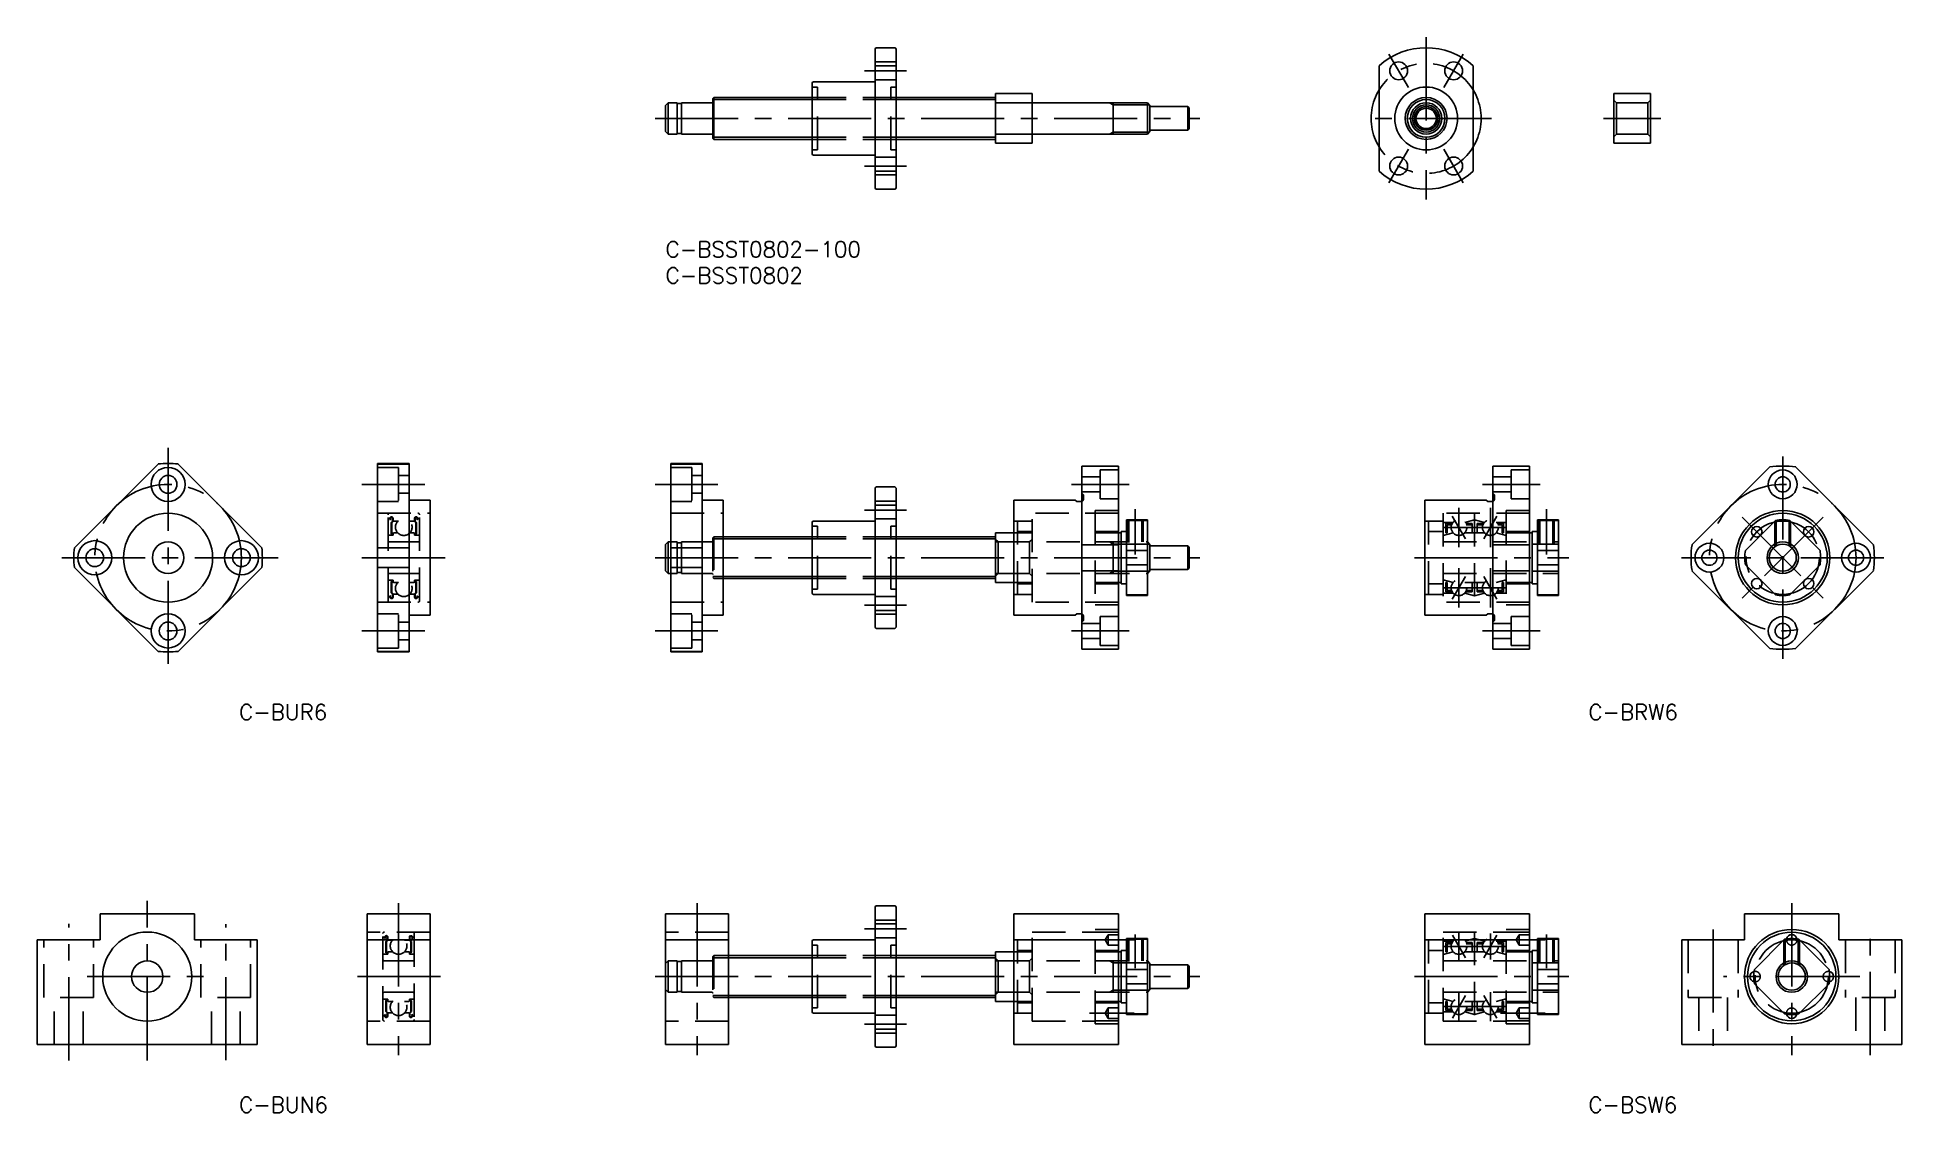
# Model space of a CAD drawing. Extents: x -120 to 236, y -166 to 39.
import ezdxf

# ---------------------------------------------------------------- set-up
doc = ezdxf.new("R2010")
doc.units = 0
doc.header["$LTSCALE"] = 0.5
for name, pattern in [('CENTER', [50.8, 31.75, -6.35, 6.35, -6.35]), ('DASHED', [19.05, 12.7, -6.35]), ('PHANTOM', [63.5, 31.75, -6.35, 6.35, -6.35, 6.35, -6.35])]:
    doc.linetypes.add(name, pattern=pattern)
for name, color, linetype in [('MSM_CENTER', 1, 'CENTER'), ('MSM_CONTINUOUS', 7, 'CONTINUOUS'), ('MSM_DASHED', 4, 'DASHED'), ('MSM_IMAGINARY', 6, 'PHANTOM'), ('MSM_NARROW', 5, 'CONTINUOUS'), ('MSM_PART_NUMBER', 7, 'CONTINUOUS')]:
    doc.layers.add(name, color=color, linetype=linetype)
doc.styles.get("Standard").update_dxf_attribs({"font": 'txt.shx', "height": 3, "bigfont": 'bigfont.shx'})

# ---------------------------------------------------------------- blocks, each defined once
blk = doc.blocks.new('*U48')
at = {"layer": 'MSM_PART_NUMBER'}
blk.add_text('C-BSST0802-100', height=3, dxfattribs=at).set_placement((0, -3))
blk = doc.blocks.new('*U49')
at = {"layer": 'MSM_PART_NUMBER'}
blk.add_text('C-BSST0802', height=3, dxfattribs=at).set_placement((0, -8))
blk = doc.blocks.new('*U50')
at = {"layer": 'MSM_PART_NUMBER'}
blk.add_text('C-BUR6', height=3, dxfattribs=at).set_placement((-81.46, -91.39))
blk = doc.blocks.new('*U51')
at = {"layer": 'MSM_PART_NUMBER'}
blk.add_text('C-BUN6', height=3, dxfattribs=at).set_placement((-81.46, -166.39))
blk = doc.blocks.new('*U52')
at = {"layer": 'MSM_PART_NUMBER'}
blk.add_text('C-BRW6', height=3, dxfattribs=at).set_placement((176.22, -91.39))
blk = doc.blocks.new('*U53')
at = {"layer": 'MSM_PART_NUMBER'}
blk.add_text('C-BSW6', height=3, dxfattribs=at).set_placement((176.22, -166.39))

msp = doc.modelspace()

# ---------------------------------------------------------------- linework, layer by layer
at = {"layer": 'MSM_CENTER'}
for p, q in [((138.14, 35.8), (141.84, 29.39)), ((145.24, 39), (145.24, 8)), ((152.34, 35.8), (148.64, 29.39)), ((46, 32.59), (38, 32.59)), ((-2, 23.5), (102, 23.5)), ((157.74, 23.5), (132.74, 23.5)), ((190.08, 23.5), (179.08, 23.5)), ((46, 14.41), (38, 14.41)), ((141.84, 17.61), (138.14, 11.2)), ((148.64, 17.61), (152.34, 11.2)), ((-95.02, -39.39), (-95.02, -81.39)), ((213.34, -41.06), (213.34, -79.73)), ((-58, -46.39), (-46, -46.39)), ((-2, -46.39), (10, -46.39)), ((77.5, -46.39), (88.5, -46.39)), ((156, -46.39), (167, -46.39)), ((46, -51.3), (38, -51.3)), ((89.7, -51.14), (89.7, -59.8)), ((152.75, -56.81), (150.24, -52.47)), ((151.5, -50.89), (151.5, -58.39)), ((156.25, -56.81), (158.75, -52.48)), ((157.5, -50.89), (157.5, -58.39)), ((168.2, -51.14), (168.2, -59.8)), ((221.09, -52.64), (205.58, -68.15)), ((205.58, -52.64), (221.09, -68.15)), ((160.6, -54.64), (148.5, -54.64)), ((-74.02, -60.39), (-116.02, -60.39)), ((-58, -60.39), (-42, -60.39)), ((-2, -60.39), (102, -60.39)), ((143, -60.39), (172.5, -60.39)), ((232.68, -60.39), (194, -60.39)), ((152.75, -63.98), (150.24, -68.32)), ((151.5, -62.39), (151.5, -69.89)), ((156.25, -63.98), (158.75, -68.31)), ((157.5, -62.39), (157.5, -69.89)), ((160.6, -66.14), (148.5, -66.14)), ((46, -69.49), (38, -69.49)), ((-58, -74.39), (-46, -74.39)), ((-2, -74.39), (10, -74.39)), ((77.5, -74.39), (88.5, -74.39)), ((156, -74.39), (167, -74.39)), ((-99, -156.4), (-99, -125.95)), ((-51, -126.39), (-51, -155.39)), ((6, -126.39), (6, -155.39)), ((215.06, -126.39), (215.06, -155.39)), ((-114, -156.4), (-114, -130.32)), ((-84, -156.39), (-84, -130.39)), ((46, -131.3), (38, -131.3)), ((200.06, -131.39), (200.06, -155.39)), ((230.06, -155.39), (230.06, -131.39)), ((89.5, -133.39), (80.92, -133.39)), ((89.7, -132.35), (89.7, -138.76)), ((160.5, -134.64), (148.5, -134.64)), ((152.75, -136.81), (150.25, -132.48)), ((151.5, -137.39), (151.5, -131.89)), ((156.25, -136.81), (158.75, -132.48)), ((157.5, -137.14), (157.5, -132.14)), ((168, -133.39), (159.42, -133.39)), ((168.2, -132.35), (168.2, -138.76)), ((-110.5, -140.39), (-87.5, -140.39)), ((-43, -140.39), (-59, -140.39)), ((-2, -140.39), (102, -140.39)), ((143, -140.39), (172.5, -140.39)), ((228.06, -140.39), (202.06, -140.39)), ((152.75, -143.98), (150.25, -148.31)), ((151.5, -143.39), (151.5, -148.89)), ((156.25, -143.98), (158.75, -148.31)), ((157.5, -143.39), (157.5, -148.89)), ((46, -149.49), (38, -149.49)), ((89.5, -147.39), (80.92, -147.39)), ((160.5, -146.14), (148.5, -146.14)), ((168, -147.39), (159.42, -147.39))]:
    msp.add_line(p, q, dxfattribs=at)
for centre, radius in [((145.24, 23.5), 10.5), ((-95.02, -60.39), 14), ((213.34, -60.39), 14), ((213.34, -60.39), 7), ((215.06, -140.39), 7)]:
    msp.add_circle(centre, radius, dxfattribs=at)
at = {"layer": 'MSM_CONTINUOUS'}
for p, q in [((40, 10.25), (40, 36.75)), ((40.25, 37), (43.75, 37)), ((44, 10.25), (44, 36.75)), ((40, 33.56), (44, 33.56)), ((136.24, 33.56), (136.24, 13.44)), ((154.24, 33.56), (154.24, 13.44)), ((28, 16.75), (28, 30.25)), ((28.25, 30.5), (40, 30.5)), ((0.5, 26.5), (0, 26)), ((0, 26), (0, 21)), ((0.5, 26.5), (0.5, 20.5)), ((0.5, 26.5), (2.2, 26.5)), ((2.2, 26.5), (2.2, 20.5)), ((2.2, 26.35), (3, 26.35)), ((3, 26.5), (8.8, 26.5)), ((3, 26.5), (3, 20.5)), ((9.2, 27.5), (9, 27.3)), ((9, 27.3), (9, 19.7)), ((9.2, 27.5), (28, 27.5)), ((9.2, 27.5), (9.2, 19.5)), ((44, 27.5), (63, 27.5)), ((63, 19.5), (63, 27.5)), ((63.2, 26.5), (92, 26.5)), ((85.5, 26.5), (85.5, 20.5)), ((92, 26.5), (92, 20.5)), ((92, 26.5), (92.5, 26)), ((92.5, 26), (92.5, 21)), ((92.5, 25.75), (99.7, 25.75)), ((99.7, 25.75), (100, 25.45)), ((99.7, 25.75), (99.7, 21.25)), ((100, 25.45), (100, 21.55)), ((181.08, 28.25), (188.08, 28.25)), ((181.08, 18.75), (181.08, 28.25)), ((188.08, 18.75), (188.08, 28.25)), ((100, 21.55), (99.7, 21.25)), ((0, 21), (0.5, 20.5)), ((0.5, 20.5), (2.2, 20.5)), ((2.2, 20.65), (3, 20.65)), ((3, 20.5), (8.8, 20.5)), ((9.2, 19.5), (9, 19.7)), ((9.2, 19.5), (28, 19.5)), ((44, 19.5), (63, 19.5)), ((63.2, 20.5), (92, 20.5)), ((92, 20.5), (92.5, 21)), ((92.5, 21.25), (99.7, 21.25)), ((181.08, 18.75), (188.08, 18.75)), ((28.25, 16.5), (40, 16.5)), ((44, 13.44), (40, 13.44)), ((40.25, 10), (43.75, 10)), ((-96.92, -42.5), (-112.92, -58.5)), ((-93.12, -42.5), (-77.12, -58.5)), ((-55, -42.39), (-49, -42.39)), ((-55, -78.39), (-55, -42.39)), ((-49, -42.5), (-55, -42.5)), ((-49, -42.39), (-49, -78.39)), ((1, -42.39), (7, -42.39)), ((1, -78.39), (1, -42.39)), ((7, -42.5), (1, -42.5)), ((7, -42.39), (7, -78.39)), ((79.5, -42.89), (86.5, -42.89)), ((79.5, -77.89), (79.5, -42.89)), ((86.5, -42.89), (86.5, -77.89)), ((158, -42.89), (165, -42.89)), ((158, -77.89), (158, -42.89)), ((165, -42.89), (165, -77.89)), ((210.86, -43.07), (196.01, -57.92)), ((215.81, -43.07), (230.66, -57.92)), ((-45, -49.39), (-49, -49.39)), ((-45, -71.39), (-45, -49.39)), ((11, -49.39), (7, -49.39)), ((11, -71.39), (11, -49.39)), ((40, -73.64), (40, -47.14)), ((40.25, -46.89), (43.75, -46.89)), ((44, -73.64), (44, -47.14)), ((66.5, -71.39), (66.5, -49.39)), ((66.5, -49.39), (78.2, -49.39)), ((78.2, -49.39), (78.5, -49.69)), ((79.3, -49.69), (78.5, -49.69)), ((145, -71.39), (145, -49.39)), ((145, -49.39), (156.7, -49.39)), ((156.7, -49.39), (157, -49.69)), ((157.8, -49.69), (157, -49.69)), ((28.25, -53.39), (40, -53.39)), ((40, -50.33), (44, -50.33)), ((88, -67.64), (88, -53.14)), ((88, -53.14), (92, -53.14)), ((92, -53.27), (88, -53.27)), ((92, -67.64), (92, -53.14)), ((166.5, -67.64), (166.5, -53.14)), ((166.5, -53.14), (170.5, -53.14)), ((170.5, -53.27), (166.5, -53.27)), ((170.5, -67.64), (170.5, -53.14)), ((211.97, -53.27), (206.22, -59.03)), ((220.46, -59.03), (214.7, -53.27)), ((11, -56.39), (28, -56.39)), ((28, -67.14), (28, -53.64)), ((44, -56.39), (63, -56.39)), ((63, -65.14), (63, -55.64)), ((63, -55.64), (66.5, -55.64)), ((86.5, -55.64), (87, -55.64)), ((87, -55.39), (87, -65.39)), ((88, -55.39), (87, -55.39)), ((165, -55.64), (165.5, -55.64)), ((165.5, -55.39), (165.5, -65.39)), ((166.5, -55.39), (165.5, -55.39)), ((-49, -58.5), (-55, -58.5)), ((0.5, -57.39), (0, -57.89)), ((0, -57.89), (0, -62.89)), ((0.5, -57.39), (0.5, -63.39)), ((1, -57.39), (0.5, -57.39)), ((7, -58.5), (1, -58.5)), ((86.5, -57.92), (79.5, -57.92)), ((92, -59.03), (88, -59.03)), ((92, -57.39), (92.5, -57.89)), ((92.5, -57.89), (92.5, -62.89)), ((92.5, -58.14), (99.7, -58.14)), ((99.7, -58.14), (100, -58.44)), ((99.7, -58.14), (99.7, -62.64)), ((100, -58.44), (100, -62.34)), ((165, -57.92), (158, -57.92)), ((170.5, -59.03), (166.5, -59.03)), ((-96.92, -78.29), (-112.92, -62.29)), ((-77.12, -62.29), (-93.12, -78.29)), ((-49, -62.29), (-55, -62.29)), ((0, -62.89), (0.5, -63.39)), ((1, -63.39), (0.5, -63.39)), ((7, -62.29), (1, -62.29)), ((86.5, -62.87), (79.5, -62.87)), ((92, -61.76), (88, -61.76)), ((92, -63.39), (92.5, -62.89)), ((92.5, -62.64), (99.7, -62.64)), ((100, -62.34), (99.7, -62.64)), ((165, -62.87), (158, -62.87)), ((170.5, -61.76), (166.5, -61.76)), ((196.01, -62.87), (210.86, -77.72)), ((206.22, -61.76), (211.97, -67.51)), ((214.7, -67.51), (220.46, -61.76)), ((230.66, -62.87), (215.81, -77.72)), ((11, -64.39), (28, -64.39)), ((28.25, -67.39), (40, -67.39)), ((44, -64.39), (63, -64.39)), ((63, -65.14), (66.5, -65.14)), ((86.5, -65.14), (87, -65.14)), ((88, -65.39), (87, -65.39)), ((92, -67.51), (88, -67.51)), ((88, -67.64), (92, -67.64)), ((165, -65.14), (165.5, -65.14)), ((166.5, -65.39), (165.5, -65.39)), ((170.5, -67.51), (166.5, -67.51)), ((166.5, -67.64), (170.5, -67.64)), ((44, -70.46), (40, -70.46)), ((78.2, -71.39), (78.5, -71.09)), ((79.3, -71.09), (78.5, -71.09)), ((156.7, -71.39), (157, -71.09)), ((157.8, -71.09), (157, -71.09)), ((-45, -71.39), (-49, -71.39)), ((11, -71.39), (7, -71.39)), ((40.25, -73.89), (43.75, -73.89)), ((78.2, -71.39), (66.5, -71.39)), ((156.7, -71.39), (145, -71.39)), ((-49, -78.29), (-55, -78.29)), ((7, -78.29), (1, -78.29)), ((86.5, -77.89), (79.5, -77.89)), ((165, -77.89), (158, -77.89)), ((-55, -78.39), (-49, -78.39)), ((1, -78.39), (7, -78.39)), ((40, -153.64), (40, -127.14)), ((40.25, -126.89), (43.75, -126.89)), ((44, -153.64), (44, -127.14)), ((-90, -128.39), (-108, -128.39)), ((-108, -133.39), (-108, -128.39)), ((-90, -133.39), (-90, -128.39)), ((-57, -153.39), (-57, -128.39)), ((-45, -128.39), (-57, -128.39)), ((-45, -153.39), (-45, -128.39)), ((0, -153.39), (0, -128.39)), ((12, -128.39), (0, -128.39)), ((12, -153.39), (12, -128.39)), ((40, -130.33), (44, -130.33)), ((66.5, -153.39), (66.5, -128.39)), ((66.5, -128.39), (86.5, -128.39)), ((86.5, -153.39), (86.5, -128.39)), ((145, -153.39), (145, -128.39)), ((145, -128.39), (165, -128.39)), ((165, -153.39), (165, -128.39)), ((206.06, -128.39), (224.06, -128.39)), ((206.06, -133.39), (206.06, -128.39)), ((224.06, -133.39), (224.06, -128.39)), ((-120, -133.39), (-120, -153.39)), ((-108, -133.39), (-120, -133.39)), ((-78, -133.39), (-90, -133.39)), ((-78, -153.39), (-78, -133.39)), ((-45, -133.39), (-57, -133.39)), ((12, -133.39), (0, -133.39)), ((28, -147.14), (28, -133.64)), ((28.25, -133.39), (40, -133.39)), ((86.5, -133.39), (66.5, -133.39)), ((88, -147.64), (88, -133.14)), ((88, -133.14), (92, -133.14)), ((92, -133.27), (88, -133.27)), ((92, -133.14), (92, -147.64)), ((165, -133.39), (145, -133.39)), ((166.5, -147.64), (166.5, -133.14)), ((166.5, -133.14), (170.5, -133.14)), ((170.5, -133.27), (166.5, -133.27)), ((170.5, -133.14), (170.5, -147.64)), ((194.06, -133.39), (206.06, -133.39)), ((194.06, -133.39), (194.06, -153.39)), ((213.7, -133.27), (207.94, -139.03)), ((222.18, -139.03), (216.43, -133.27)), ((236.06, -133.39), (224.06, -133.39)), ((236.06, -133.39), (236.06, -153.39)), ((12, -136.39), (28, -136.39)), ((44, -136.39), (63, -136.39)), ((63, -145.14), (63, -135.64)), ((63, -135.64), (66.5, -135.64)), ((86.5, -135.64), (87, -135.64)), ((87, -135.39), (87, -145.39)), ((88, -135.39), (87, -135.39)), ((92, -137.39), (92.5, -137.89)), ((92.5, -137.89), (92.5, -142.89)), ((92.5, -138.14), (99.7, -138.14)), ((99.7, -138.14), (100, -138.44)), ((99.7, -138.14), (99.7, -142.64)), ((100, -138.44), (100, -142.34)), ((165, -135.64), (165.5, -135.64)), ((165.5, -135.39), (165.5, -145.39)), ((166.5, -135.39), (165.5, -135.39)), ((92, -139.03), (88, -139.03)), ((92, -141.76), (88, -141.76)), ((100, -142.34), (99.7, -142.64)), ((170.5, -139.03), (166.5, -139.03)), ((170.5, -141.76), (166.5, -141.76)), ((207.94, -141.76), (213.7, -147.51)), ((216.43, -147.51), (222.18, -141.76)), ((12, -144.39), (28, -144.39)), ((44, -144.39), (63, -144.39)), ((63, -145.14), (66.5, -145.14)), ((86.5, -145.14), (87, -145.14)), ((88, -145.39), (87, -145.39)), ((92, -143.39), (92.5, -142.89)), ((92.5, -142.64), (99.7, -142.64)), ((165, -145.14), (165.5, -145.14)), ((166.5, -145.39), (165.5, -145.39)), ((28.25, -147.39), (40, -147.39)), ((92, -147.51), (88, -147.51)), ((88, -147.64), (92, -147.64)), ((170.5, -147.51), (166.5, -147.51)), ((166.5, -147.64), (170.5, -147.64)), ((44, -150.46), (40, -150.46)), ((-78, -153.39), (-120, -153.39)), ((-45, -153.39), (-57, -153.39)), ((12, -153.39), (0, -153.39)), ((40.25, -153.89), (43.75, -153.89)), ((66.5, -153.39), (86.5, -153.39)), ((145, -153.39), (165, -153.39)), ((194.06, -153.39), (236.06, -153.39))]:
    msp.add_line(p, q, dxfattribs=at)
for centre, radius in [((139.99, 32.59), 1.7), ((150.49, 32.59), 1.7), ((145.24, 23.5), 6), ((145.24, 23.5), 4), ((145.24, 23.5), 3), ((145.24, 23.5), 2.25), ((145.24, 23.5), 1.95), ((139.99, 14.41), 1.7), ((150.49, 14.41), 1.7), ((-95.02, -46.39), 3.25), ((-95.02, -46.39), 1.7), ((213.34, -46.39), 2.75), ((213.34, -46.39), 1.45), ((-95.02, -60.39), 8.5), ((213.34, -60.39), 9), ((213.34, -60.39), 8.5), ((208.39, -55.44), 1), ((218.29, -55.44), 1), ((-109.02, -60.39), 3.25), ((-109.02, -60.39), 1.7), ((-95.02, -60.39), 3), ((-81.02, -60.39), 3.25), ((-81.02, -60.39), 1.7), ((199.34, -60.39), 2.75), ((199.34, -60.39), 1.45), ((213.34, -60.39), 2.59), ((227.34, -60.39), 2.75), ((227.34, -60.39), 1.45), ((208.39, -65.34), 1), ((218.29, -65.34), 1), ((-95.02, -74.39), 3.25), ((-95.02, -74.39), 1.7), ((213.34, -74.39), 2.75), ((213.34, -74.39), 1.45), ((215.06, -140.39), 9), ((-99, -140.39), 8.5), ((215.06, -140.39), 8.45), ((-99, -140.39), 3), ((215.06, -140.39), 2.59)]:
    msp.add_circle(centre, radius, dxfattribs=at)
for centre, radius, start, end in [((40.25, 36.75), 0.25, 90, 180), ((43.75, 36.75), 0.25, 0, 90), ((145.24, 23.5), 13.5, 48.1897, 131.8103), ((28.25, 30.25), 0.25, 90, 180), ((8.8, 26.7), 0.2, 270, 0), ((63.2, 26.7), 0.2, 180, 270), ((8.8, 20.3), 0.2, 0, 90), ((63.2, 20.3), 0.2, 90, 180), ((28.25, 16.75), 0.25, 180, 270), ((145.24, 23.5), 13.5, 228.1897, 311.8103), ((40.25, 10.25), 0.25, 180, 270), ((43.75, 10.25), 0.25, 270, 0), ((-95.02, -60.39), 18, 83.9424, 96.0576), ((213.34, -60.39), 17.5, 81.8699, 98.1301), ((40.25, -47.14), 0.25, 90, 180), ((43.75, -47.14), 0.25, 0, 90), ((79.3, -49.19), 0.5, 270, 293.5782), ((157.8, -49.19), 0.5, 270, 293.5782), ((28.25, -53.64), 0.25, 90, 180), ((213.34, -60.39), 7.25, 79.1484, 100.8516), ((-95.02, -60.39), 18, 173.9424, 186.0576), ((-95.02, -60.39), 18, 353.9424, 6.0576), ((213.34, -60.39), 17.5, 171.8699, 188.1301), ((213.34, -60.39), 7.25, 169.1484, 190.8516), ((213.34, -60.39), 7.25, 349.1484, 10.8516), ((213.34, -60.39), 17.5, 351.8699, 8.1301), ((28.25, -67.14), 0.25, 180, 270), ((213.34, -60.39), 7.25, 259.1484, 280.8516), ((79.3, -71.59), 0.5, 66.4218, 90), ((157.8, -71.59), 0.5, 66.4218, 90), ((40.25, -73.64), 0.25, 180, 270), ((43.75, -73.64), 0.25, 270, 0), ((-95.02, -60.39), 18, 263.9424, 276.0576), ((213.34, -60.39), 17.5, 261.8699, 278.1301), ((40.25, -127.14), 0.25, 90, 180), ((43.75, -127.14), 0.25, 0, 90), ((28.25, -133.64), 0.25, 90, 180), ((215.06, -140.39), 7.25, 79.1484, 100.8516), ((215.06, -133.39), 1, 10.5466, 169.4534), ((208.06, -140.39), 1, 100.5466, 259.4534), ((215.06, -140.39), 7.25, 169.1484, 190.8516), ((215.06, -140.39), 7.25, 349.1484, 10.8516), ((222.06, -140.39), 1, 280.5466, 79.4534), ((63.2, -143.59), 0.2, 90, 180), ((28.25, -147.14), 0.25, 180, 270), ((215.06, -140.39), 7.25, 259.1484, 280.8516), ((215.06, -147.39), 1, 190.5466, 349.4534), ((40.25, -153.64), 0.25, 180, 270), ((43.75, -153.64), 0.25, 270, 0)]:
    msp.add_arc(centre, radius, start, end, dxfattribs=at)
at = {"layer": 'MSM_DASHED'}
for p, q in [((44, 34.29), (40, 34.29)), ((28, 29.5), (29, 29.5)), ((29, 17.5), (29, 29.5)), ((44, 30.89), (40, 30.89)), ((43, 17.5), (43, 29.5)), ((43, 29.5), (44, 29.5)), ((44, 27.5), (28, 27.5)), ((44, 27.1), (28, 27.1)), ((181.58, 26.5), (181.08, 27)), ((187.58, 26.5), (181.58, 26.5)), ((181.58, 26.5), (181.58, 20.5)), ((187.58, 26.5), (188.08, 27)), ((187.58, 26.5), (187.58, 20.5)), ((44, 19.9), (28, 19.9)), ((44, 19.5), (28, 19.5)), ((181.58, 20.5), (181.08, 20)), ((187.58, 20.5), (181.58, 20.5)), ((187.58, 20.5), (188.08, 20)), ((28, 17.5), (29, 17.5)), ((44, 16.11), (40, 16.11)), ((43, 17.5), (44, 17.5)), ((44, 12.71), (40, 12.71)), ((-55, -43.14), (-51, -43.14)), ((-51, -43.14), (-51, -49.64)), ((-51, -44.69), (-49, -44.69)), ((1, -43.14), (5, -43.14)), ((5, -43.14), (5, -49.64)), ((5, -44.69), (7, -44.69)), ((83, -44.94), (79.5, -44.94)), ((86.5, -43.64), (83, -43.64)), ((83, -43.64), (83, -49.14)), ((161.5, -44.94), (158, -44.94)), ((165, -43.64), (161.5, -43.64)), ((161.5, -43.64), (161.5, -49.14)), ((-55, -49.64), (-51, -49.64)), ((-51, -48.09), (-49, -48.09)), ((1, -49.64), (5, -49.64)), ((5, -48.09), (7, -48.09)), ((44, -49.6), (40, -49.6)), ((83, -47.84), (79.5, -47.84)), ((79.5, -48.09), (79.8, -48.39)), ((79.8, -48.39), (79.8, -49.19)), ((86.5, -49.14), (83, -49.14)), ((161.5, -47.84), (158, -47.84)), ((158, -48.09), (158.3, -48.39)), ((158.3, -48.39), (158.3, -49.19)), ((165, -49.14), (161.5, -49.14)), ((-55, -51.89), (-45, -51.89)), ((-53, -68.59), (-53, -52.19)), ((-53, -52.79), (-52.9, -52.89)), ((-52.9, -52.89), (-52.69, -52.89)), ((-52.69, -52.89), (-52.58, -52.72)), ((-52.64, -53.07), (-52.53, -53.13)), ((-52.58, -52.96), (-52.47, -52.78)), ((-52.47, -53.02), (-52.58, -52.96)), ((-52.53, -53.13), (-52.47, -53.02)), ((-52.18, -52.86), (-52.18, -53.44)), ((-52.06, -52.86), (-52.06, -53.5)), ((-52.06, -53.34), (-51.96, -53.44)), ((-47.94, -53.34), (-48.04, -53.44)), ((-47.94, -52.86), (-47.94, -53.5)), ((-47.82, -52.86), (-47.82, -53.44)), ((-47.42, -52.96), (-47.53, -52.78)), ((-47.53, -53.02), (-47.42, -52.96)), ((-47.47, -53.13), (-47.53, -53.02)), ((-47.36, -53.07), (-47.47, -53.13)), ((-47.31, -52.89), (-47.42, -52.72)), ((-47.1, -52.89), (-47.31, -52.89)), ((-47, -52.79), (-47.1, -52.89)), ((-47, -68.59), (-47, -52.19)), ((1, -51.89), (11, -51.89)), ((44, -53), (40, -53)), ((66.5, -53.39), (70, -53.39)), ((67.2, -67.39), (67.2, -53.39)), ((70, -68.89), (70, -51.89)), ((86.5, -51.89), (70, -51.89)), ((82, -51.39), (82, -69.39)), ((86.5, -51.39), (82, -51.39)), ((88.2, -53.14), (88.2, -57.39)), ((88.47, -53.14), (88.47, -57.39)), ((90.93, -53.14), (90.93, -57.39)), ((91.2, -53.14), (91.2, -57.39)), ((145, -53.39), (148.5, -53.39)), ((145.7, -67.39), (145.7, -53.39)), ((165, -51.89), (148.5, -51.89)), ((148.5, -51.89), (148.5, -68.89)), ((152.62, -53.64), (154.5, -53.14)), ((154.5, -51.89), (154.5, -68.89)), ((156.38, -53.64), (154.5, -53.14)), ((160.5, -51.39), (160.5, -69.39)), ((165, -51.39), (160.5, -51.39)), ((166.7, -53.14), (166.7, -57.8)), ((166.97, -53.14), (166.97, -57.8)), ((169.43, -53.14), (169.43, -57.8)), ((169.7, -53.14), (169.7, -57.8)), ((212.11, -53.25), (212.11, -58.11)), ((214.57, -53.25), (214.57, -58.11)), ((-53, -56.19), (-52.9, -56.09)), ((-52.9, -56.09), (-52.06, -56.09)), ((-52.18, -53.44), (-52.44, -53.7)), ((-52.44, -53.7), (-52.44, -55.75)), ((-52.06, -53.5), (-52.31, -53.75)), ((-52.31, -55.75), (-52.31, -53.75)), ((-52.12, -55.75), (-52.31, -55.75)), ((-52.31, -55.87), (-52.12, -55.87)), ((-52.12, -55.87), (-52.12, -55.75)), ((-52.06, -55.74), (-51.96, -55.64)), ((-52.06, -56.09), (-52.06, -55.74)), ((-51.96, -53.44), (-51.14, -53.44)), ((-51.96, -55.64), (-51.14, -55.64)), ((-48.04, -53.44), (-48.86, -53.44)), ((-48.04, -55.64), (-48.86, -55.64)), ((-47.94, -55.74), (-48.04, -55.64)), ((-47.94, -53.5), (-47.69, -53.75)), ((-47.94, -56.09), (-47.94, -55.74)), ((-47.1, -56.09), (-47.94, -56.09)), ((-47.88, -55.87), (-47.88, -55.75)), ((-47.88, -55.75), (-47.69, -55.75)), ((-47.69, -55.87), (-47.88, -55.87)), ((-47.82, -53.44), (-47.57, -53.7)), ((-47.69, -55.75), (-47.69, -53.75)), ((-47.57, -53.7), (-47.57, -55.75)), ((-47, -56.19), (-47.1, -56.09)), ((9.2, -56.39), (9, -56.59)), ((9, -56.59), (9, -64.19)), ((9, -56.79), (11, -56.79)), ((9.2, -56.39), (11, -56.39)), ((9.2, -56.39), (9.2, -64.39)), ((28, -54.39), (29, -54.39)), ((44, -56.39), (28, -56.39)), ((44, -56.79), (28, -56.79)), ((29, -66.39), (29, -54.39)), ((43, -66.39), (43, -54.39)), ((43, -54.39), (44, -54.39)), ((63.5, -57.39), (63, -56.89)), ((66.5, -55.64), (70, -55.64)), ((70, -55.39), (67.2, -55.39)), ((69.5, -57.39), (70, -56.89)), ((86.5, -55.39), (82, -55.39)), ((82, -55.64), (86.5, -55.64)), ((148.5, -55.39), (145.7, -55.39)), ((148.5, -53.64), (150.38, -53.64)), ((150.38, -55.64), (148.5, -56.15)), ((149, -53.89), (150.2, -53.89)), ((149, -53.89), (149, -55.64)), ((149, -55.64), (149.25, -55.64)), ((149.25, -54.14), (150.09, -54.14)), ((149.25, -54.14), (149.25, -55.64)), ((152.62, -55.64), (156.38, -55.64)), ((152.8, -53.89), (154, -53.89)), ((152.91, -54.14), (154, -54.14)), ((154, -53.89), (154, -55.64)), ((155, -53.89), (155, -55.64)), ((156.2, -53.89), (155, -53.89)), ((156.09, -54.14), (155, -54.14)), ((160.5, -53.64), (158.62, -53.64)), ((158.62, -55.64), (160.5, -56.15)), ((160, -53.89), (158.8, -53.89)), ((159.75, -54.14), (158.91, -54.14)), ((159.75, -54.14), (159.75, -55.64)), ((160, -55.64), (159.75, -55.64)), ((160, -53.89), (160, -55.64)), ((165, -55.39), (160.5, -55.39)), ((160.5, -55.64), (165, -55.64)), ((211.84, -53.41), (211.84, -58.28)), ((214.84, -53.41), (214.84, -58.28)), ((-47.3, -57.39), (-52.7, -57.39)), ((1, -57.39), (2.2, -57.39)), ((2.2, -57.39), (2.2, -63.39)), ((2.2, -57.54), (3, -57.54)), ((3, -57.39), (8.8, -57.39)), ((3, -57.39), (3, -63.39)), ((63.2, -57.39), (92, -57.39)), ((63.5, -57.39), (63.5, -63.39)), ((69.5, -57.39), (69.5, -63.39)), ((85.5, -57.8), (84.8, -57.39)), ((85.5, -57.39), (85.5, -63.39)), ((85.5, -57.8), (92, -57.8)), ((148.5, -57.39), (166.7, -57.39)), ((165.5, -57.8), (170.5, -57.8)), ((169.7, -57.39), (170.5, -57.39)), ((-47.3, -63.39), (-52.7, -63.39)), ((1, -63.39), (2.2, -63.39)), ((2.2, -63.24), (3, -63.24)), ((3, -63.39), (8.8, -63.39)), ((9, -64), (11, -64)), ((44, -64), (28, -64)), ((63.5, -63.39), (63, -63.89)), ((63.2, -63.39), (92, -63.39)), ((69.5, -63.39), (70, -63.89)), ((85.5, -62.99), (84.8, -63.39)), ((85.5, -62.99), (92, -62.99)), ((148.5, -63.39), (170.5, -63.39)), ((165.5, -62.99), (170.5, -62.99)), ((-53, -64.59), (-52.9, -64.69)), ((-52.9, -64.69), (-52.06, -64.69)), ((-52.44, -67.09), (-52.44, -65.04)), ((-52.18, -67.34), (-52.44, -67.09)), ((-52.31, -64.91), (-52.12, -64.91)), ((-52.31, -65.04), (-52.31, -67.04)), ((-52.12, -65.04), (-52.31, -65.04)), ((-52.06, -67.29), (-52.31, -67.04)), ((-52.18, -67.93), (-52.18, -67.34)), ((-52.12, -64.91), (-52.12, -65.04)), ((-52.06, -64.69), (-52.06, -65.04)), ((-52.06, -65.04), (-51.96, -65.14)), ((-52.06, -67.93), (-52.06, -67.29)), ((-52.06, -67.44), (-51.96, -67.34)), ((-51.96, -65.14), (-51.14, -65.14)), ((-51.96, -67.34), (-51.14, -67.34)), ((-48.04, -65.14), (-48.86, -65.14)), ((-48.04, -67.34), (-48.86, -67.34)), ((-47.94, -65.04), (-48.04, -65.14)), ((-47.94, -67.44), (-48.04, -67.34)), ((-47.1, -64.69), (-47.94, -64.69)), ((-47.94, -64.69), (-47.94, -65.04)), ((-47.94, -67.29), (-47.69, -67.04)), ((-47.94, -67.93), (-47.94, -67.29)), ((-47.69, -64.91), (-47.88, -64.91)), ((-47.88, -64.91), (-47.88, -65.04)), ((-47.88, -65.04), (-47.69, -65.04)), ((-47.82, -67.34), (-47.57, -67.09)), ((-47.82, -67.93), (-47.82, -67.34)), ((-47.69, -65.04), (-47.69, -67.04)), ((-47.57, -67.09), (-47.57, -65.04)), ((-47, -64.59), (-47.1, -64.69)), ((9.2, -64.39), (9, -64.19)), ((9.2, -64.39), (11, -64.39)), ((44, -64.39), (28, -64.39)), ((28, -66.39), (29, -66.39)), ((43, -66.39), (44, -66.39)), ((66.5, -65.14), (70, -65.14)), ((70, -67.39), (66.5, -67.39)), ((70, -65.39), (67.2, -65.39)), ((86.5, -65.14), (82, -65.14)), ((86.5, -65.39), (82, -65.39)), ((148.5, -67.39), (145, -67.39)), ((148.5, -65.39), (145.7, -65.39)), ((150.38, -65.14), (148.5, -64.64)), ((148.5, -67.14), (150.38, -67.14)), ((149, -65.14), (149.25, -65.14)), ((149, -66.89), (149, -65.14)), ((149, -66.89), (150.2, -66.89)), ((149.25, -66.64), (149.25, -65.14)), ((149.25, -66.64), (150.09, -66.64)), ((152.62, -65.14), (156.38, -65.14)), ((152.62, -67.14), (154.5, -67.65)), ((152.8, -66.89), (154, -66.89)), ((152.91, -66.64), (154, -66.64)), ((154, -66.89), (154, -65.14)), ((156.38, -67.14), (154.5, -67.65)), ((155, -66.89), (155, -65.14)), ((156.09, -66.64), (155, -66.64)), ((156.2, -66.89), (155, -66.89)), ((158.62, -65.14), (160.5, -64.64)), ((160.5, -67.14), (158.62, -67.14)), ((160, -66.89), (158.8, -66.89)), ((159.75, -66.64), (158.91, -66.64)), ((160, -65.14), (159.75, -65.14)), ((159.75, -66.64), (159.75, -65.14)), ((160, -66.89), (160, -65.14)), ((165, -65.14), (160.5, -65.14)), ((165, -65.39), (160.5, -65.39)), ((-55, -68.89), (-45, -68.89)), ((-55, -71.14), (-51, -71.14)), ((-53, -67.99), (-52.9, -67.89)), ((-52.9, -67.89), (-52.69, -67.89)), ((-52.69, -67.89), (-52.58, -68.07)), ((-52.64, -67.72), (-52.53, -67.66)), ((-52.47, -67.77), (-52.58, -67.83)), ((-52.58, -67.83), (-52.47, -68.01)), ((-52.53, -67.66), (-52.47, -67.77)), ((-51, -77.64), (-51, -71.14)), ((-47.47, -67.66), (-47.53, -67.77)), ((-47.53, -67.77), (-47.42, -67.83)), ((-47.42, -67.83), (-47.53, -68.01)), ((-47.36, -67.72), (-47.47, -67.66)), ((-47.31, -67.89), (-47.42, -68.07)), ((-47.1, -67.89), (-47.31, -67.89)), ((-47, -67.99), (-47.1, -67.89)), ((1, -68.89), (11, -68.89)), ((1, -71.14), (5, -71.14)), ((5, -77.64), (5, -71.14)), ((44, -67.79), (40, -67.79)), ((44, -71.19), (40, -71.19)), ((86.5, -68.89), (70, -68.89)), ((86.5, -69.39), (82, -69.39)), ((165, -68.89), (148.5, -68.89)), ((165, -69.39), (160.5, -69.39)), ((-51, -72.69), (-49, -72.69)), ((5, -72.69), (7, -72.69)), ((79.5, -72.69), (79.8, -72.39)), ((83, -72.94), (79.5, -72.94)), ((79.8, -72.39), (79.8, -71.59)), ((86.5, -71.64), (83, -71.64)), ((83, -71.64), (83, -77.14)), ((158, -72.69), (158.3, -72.39)), ((161.5, -72.94), (158, -72.94)), ((158.3, -72.39), (158.3, -71.59)), ((165, -71.64), (161.5, -71.64)), ((161.5, -71.64), (161.5, -77.14)), ((-55, -77.64), (-51, -77.64)), ((-51, -76.09), (-49, -76.09)), ((1, -77.64), (5, -77.64)), ((5, -76.09), (7, -76.09)), ((83, -75.84), (79.5, -75.84)), ((86.5, -77.14), (83, -77.14)), ((161.5, -75.84), (158, -75.84)), ((165, -77.14), (161.5, -77.14)), ((44, -129.6), (40, -129.6)), ((82, -149.39), (82, -131.39)), ((86.5, -131.39), (82, -131.39)), ((160.5, -149.39), (160.5, -131.39)), ((165, -131.39), (160.5, -131.39)), ((-118.75, -144.39), (-118.75, -133.39)), ((-109.25, -144.39), (-109.25, -133.39)), ((-88.75, -144.39), (-88.75, -133.39)), ((-79.25, -144.39), (-79.25, -133.39)), ((-45, -131.89), (-57, -131.89)), ((-54, -148.59), (-54, -132.19)), ((-54, -132.79), (-53.9, -132.89)), ((-53.9, -132.89), (-53.69, -132.89)), ((-53.69, -132.89), (-53.58, -132.72)), ((-53.64, -133.07), (-53.53, -133.13)), ((-53.58, -132.96), (-53.47, -132.78)), ((-53.47, -133.02), (-53.58, -132.96)), ((-53.53, -133.13), (-53.47, -133.02)), ((-53.18, -133.44), (-53.44, -133.7)), ((-53.44, -133.7), (-53.44, -135.75)), ((-53.06, -133.5), (-53.31, -133.75)), ((-53.31, -135.75), (-53.31, -133.75)), ((-53.18, -132.86), (-53.18, -133.44)), ((-53.06, -132.86), (-53.06, -133.5)), ((-53.06, -133.34), (-52.96, -133.44)), ((-52.96, -133.44), (-52.14, -133.44)), ((-49.04, -133.44), (-49.86, -133.44)), ((-48.94, -133.34), (-49.04, -133.44)), ((-48.94, -132.86), (-48.94, -133.5)), ((-48.94, -133.5), (-48.69, -133.75)), ((-48.82, -132.86), (-48.82, -133.44)), ((-48.82, -133.44), (-48.56, -133.7)), ((-48.69, -135.75), (-48.69, -133.75)), ((-48.56, -133.7), (-48.56, -135.75)), ((-48.42, -132.96), (-48.53, -132.78)), ((-48.53, -133.02), (-48.42, -132.96)), ((-48.47, -133.13), (-48.53, -133.02)), ((-48.36, -133.07), (-48.47, -133.13)), ((-48.31, -132.89), (-48.42, -132.72)), ((-48.1, -132.89), (-48.31, -132.89)), ((-48, -132.79), (-48.1, -132.89)), ((-48, -132.19), (-48, -148.59)), ((12, -131.89), (0, -131.89)), ((28, -134.39), (29, -134.39)), ((29, -146.39), (29, -134.39)), ((44, -133), (40, -133)), ((43, -146.39), (43, -134.39)), ((43, -134.39), (44, -134.39)), ((66.5, -133.39), (70, -133.39)), ((67.2, -147.39), (67.2, -133.39)), ((70, -148.89), (70, -131.89)), ((70, -131.89), (82, -131.89)), ((86.5, -131.94), (82, -131.94)), ((84.5, -132.39), (83.92, -133.39)), ((84.5, -134.39), (83.92, -133.39)), ((84.5, -134.39), (84.5, -132.39)), ((86.5, -132.39), (84.5, -132.39)), ((86.5, -134.39), (84.5, -134.39)), ((88.2, -133.14), (88.2, -137.39)), ((88.47, -133.14), (88.47, -137.39)), ((90.93, -133.14), (90.93, -137.39)), ((91.2, -133.14), (91.2, -137.39)), ((145, -133.39), (148.5, -133.39)), ((145.7, -147.39), (145.7, -133.39)), ((148.5, -148.89), (148.5, -131.89)), ((148.5, -131.89), (160.5, -131.89)), ((148.5, -133.64), (150.38, -133.64)), ((149, -133.89), (150.2, -133.89)), ((149, -133.89), (149, -135.64)), ((149.25, -134.14), (150.09, -134.14)), ((149.25, -134.14), (149.25, -135.64)), ((152.62, -133.64), (154.5, -133.14)), ((152.8, -133.89), (154, -133.89)), ((152.91, -134.14), (154, -134.14)), ((154, -133.89), (154, -135.64)), ((154.5, -131.89), (154.5, -148.89)), ((156.38, -133.64), (154.5, -133.14)), ((155, -133.89), (155, -135.64)), ((156.2, -133.89), (155, -133.89)), ((156.09, -134.14), (155, -134.14)), ((160.5, -133.64), (158.62, -133.64)), ((160, -133.89), (158.8, -133.89)), ((159.75, -134.14), (158.91, -134.14)), ((159.75, -134.14), (159.75, -135.64)), ((160, -133.89), (160, -135.64)), ((165, -131.94), (160.5, -131.94)), ((163, -132.39), (162.42, -133.39)), ((163, -134.39), (162.42, -133.39)), ((163, -134.39), (163, -132.39)), ((165, -132.39), (163, -132.39)), ((165, -134.39), (163, -134.39)), ((166.7, -133.14), (166.7, -137.8)), ((166.97, -133.14), (166.97, -137.8)), ((169.43, -133.14), (169.43, -137.8)), ((169.7, -133.14), (169.7, -137.8)), ((195.31, -133.39), (195.31, -144.39)), ((204.81, -133.39), (204.81, -144.39)), ((213.56, -133.41), (213.56, -138.28)), ((213.83, -133.25), (213.83, -138.11)), ((216.29, -133.25), (216.29, -138.11)), ((216.56, -133.41), (216.56, -138.28)), ((225.31, -133.39), (225.31, -144.39)), ((234.81, -133.39), (234.81, -144.39)), ((-54, -136.19), (-53.9, -136.09)), ((-53.9, -136.09), (-53.06, -136.09)), ((-48.3, -137.39), (-53.7, -137.39)), ((-53.12, -135.75), (-53.31, -135.75)), ((-53.31, -135.87), (-53.12, -135.87)), ((-53.12, -135.87), (-53.12, -135.75)), ((-53.06, -135.74), (-52.96, -135.64)), ((-53.06, -136.09), (-53.06, -135.74)), ((-52.96, -135.64), (-52.14, -135.64)), ((-49.04, -135.64), (-49.86, -135.64)), ((-48.94, -135.74), (-49.04, -135.64)), ((-48.94, -136.09), (-48.94, -135.74)), ((-48.1, -136.09), (-48.94, -136.09)), ((-48.88, -135.87), (-48.88, -135.75)), ((-48.88, -135.75), (-48.69, -135.75)), ((-48.69, -135.87), (-48.88, -135.87)), ((-48, -136.19), (-48.1, -136.09)), ((0.5, -137.39), (0, -137.89)), ((0.5, -137.39), (0.5, -143.39)), ((0.5, -137.39), (2.2, -137.39)), ((2.2, -137.39), (2.2, -143.39)), ((2.2, -137.54), (3, -137.54)), ((3, -137.39), (8.8, -137.39)), ((3, -137.39), (3, -143.39)), ((9.2, -136.39), (9, -136.59)), ((9, -136.59), (9, -144.19)), ((9, -136.79), (12, -136.79)), ((9.2, -136.39), (12, -136.39)), ((9.2, -136.39), (9.2, -144.39)), ((44, -136.39), (28, -136.39)), ((44, -136.79), (28, -136.79)), ((63.5, -137.39), (63, -136.89)), ((63.2, -137.39), (92, -137.39)), ((63.5, -137.39), (63.5, -143.39)), ((66.5, -135.64), (70, -135.64)), ((67.2, -135.39), (70, -135.39)), ((69.5, -137.39), (70, -136.89)), ((69.5, -137.39), (69.5, -143.39)), ((82, -135.39), (86.5, -135.39)), ((82, -135.64), (86.5, -135.64)), ((85.5, -137.8), (84.8, -137.39)), ((85.5, -137.39), (85.5, -143.39)), ((85.5, -137.8), (92, -137.8)), ((145.7, -135.39), (148.5, -135.39)), ((150.38, -135.64), (148.5, -136.15)), ((148.5, -137.39), (166.7, -137.39)), ((149, -135.64), (149.25, -135.64)), ((152.62, -135.64), (156.38, -135.64)), ((158.62, -135.64), (160.5, -136.15)), ((160, -135.64), (159.75, -135.64)), ((160.5, -135.39), (165, -135.39)), ((160.5, -135.64), (165, -135.64)), ((165.5, -137.8), (170.5, -137.8)), ((169.7, -137.39), (170.5, -137.39)), ((-109.25, -144.39), (-118.75, -144.39)), ((-116.75, -153.39), (-116.75, -144.39)), ((-111.25, -153.39), (-111.25, -144.39)), ((-79.25, -144.39), (-88.75, -144.39)), ((-86.75, -153.39), (-86.75, -144.39)), ((-81.25, -153.39), (-81.25, -144.39)), ((-54, -144.59), (-53.9, -144.69)), ((-53.9, -144.69), (-53.06, -144.69)), ((-48.3, -143.39), (-53.7, -143.39)), ((-53.44, -147.09), (-53.44, -145.04)), ((-53.31, -144.91), (-53.12, -144.91)), ((-53.31, -145.04), (-53.31, -147.04)), ((-53.12, -145.04), (-53.31, -145.04)), ((-53.12, -144.91), (-53.12, -145.04)), ((-53.06, -144.69), (-53.06, -145.04)), ((-53.06, -145.04), (-52.96, -145.14)), ((-52.96, -145.14), (-52.14, -145.14)), ((-49.04, -145.14), (-49.86, -145.14)), ((-48.94, -145.04), (-49.04, -145.14)), ((-48.94, -144.69), (-48.94, -145.04)), ((-48.1, -144.69), (-48.94, -144.69)), ((-48.88, -144.91), (-48.88, -145.04)), ((-48.69, -144.91), (-48.88, -144.91)), ((-48.88, -145.04), (-48.69, -145.04)), ((-48.69, -145.04), (-48.69, -147.04)), ((-48.56, -147.09), (-48.56, -145.04)), ((-48, -144.59), (-48.1, -144.69)), ((0, -142.89), (0.5, -143.39)), ((0.5, -143.39), (2.2, -143.39)), ((2.2, -143.24), (3, -143.24)), ((3, -143.39), (8.8, -143.39)), ((9, -144), (12, -144)), ((9.2, -144.39), (9, -144.19)), ((9.2, -144.39), (12, -144.39)), ((44, -144), (28, -144)), ((44, -144.39), (28, -144.39)), ((63.5, -143.39), (63, -143.89)), ((63.2, -143.39), (92, -143.39)), ((66.5, -145.14), (70, -145.14)), ((67.2, -145.39), (70, -145.39)), ((69.5, -143.39), (70, -143.89)), ((86.5, -145.14), (82, -145.14)), ((82, -145.39), (86.5, -145.39)), ((85.5, -142.99), (84.8, -143.39)), ((85.5, -142.99), (92, -142.99)), ((145.7, -145.39), (148.5, -145.39)), ((148.5, -143.39), (170.5, -143.39)), ((150.38, -145.14), (148.5, -144.64)), ((149, -145.14), (149.25, -145.14)), ((149, -146.89), (149, -145.14)), ((149.25, -146.64), (149.25, -145.14)), ((154.5, -145.14), (152.62, -145.14)), ((154, -146.89), (154, -145.14)), ((154.5, -145.14), (156.38, -145.14)), ((155, -146.89), (155, -145.14)), ((158.62, -145.14), (160.5, -144.64)), ((160, -145.14), (159.75, -145.14)), ((159.75, -146.64), (159.75, -145.14)), ((160, -145.14), (160, -146.89)), ((165, -145.14), (160.5, -145.14)), ((160.5, -145.39), (165, -145.39)), ((165.5, -142.99), (170.5, -142.99)), ((195.31, -144.39), (204.81, -144.39)), ((197.31, -144.39), (197.31, -153.39)), ((202.81, -144.39), (202.81, -153.39)), ((234.81, -144.39), (225.31, -144.39)), ((227.31, -144.39), (227.31, -153.39)), ((232.81, -144.39), (232.81, -153.39)), ((-45, -148.89), (-56.95, -148.89)), ((-54, -147.99), (-53.9, -147.89)), ((-53.9, -147.89), (-53.69, -147.89)), ((-53.69, -147.89), (-53.58, -148.07)), ((-53.64, -147.72), (-53.53, -147.66)), ((-53.47, -147.77), (-53.58, -147.83)), ((-53.58, -147.83), (-53.47, -148)), ((-53.53, -147.66), (-53.47, -147.77)), ((-53.18, -147.34), (-53.44, -147.09)), ((-53.06, -147.29), (-53.31, -147.04)), ((-53.18, -147.93), (-53.18, -147.34)), ((-53.06, -147.93), (-53.06, -147.29)), ((-53.06, -147.44), (-52.96, -147.34)), ((-52.96, -147.34), (-52.14, -147.34)), ((-49.04, -147.34), (-49.86, -147.34)), ((-48.94, -147.44), (-49.04, -147.34)), ((-48.94, -147.29), (-48.69, -147.04)), ((-48.94, -147.93), (-48.94, -147.29)), ((-48.82, -147.34), (-48.56, -147.09)), ((-48.82, -147.93), (-48.82, -147.34)), ((-48.47, -147.66), (-48.53, -147.77)), ((-48.53, -147.77), (-48.42, -147.83)), ((-48.42, -147.83), (-48.53, -148)), ((-48.36, -147.72), (-48.47, -147.66)), ((-48.31, -147.89), (-48.42, -148.07)), ((-48.1, -147.89), (-48.31, -147.89)), ((-48, -147.99), (-48.1, -147.89)), ((12, -148.89), (0.05, -148.89)), ((28, -146.39), (29, -146.39)), ((44, -147.79), (40, -147.79)), ((43, -146.39), (44, -146.39)), ((66.5, -147.39), (70, -147.39)), ((70, -148.89), (82, -148.89)), ((86.5, -148.84), (82, -148.84)), ((86.5, -149.39), (82, -149.39)), ((84.5, -146.39), (83.92, -147.39)), ((84.5, -148.39), (83.92, -147.39)), ((84.5, -146.39), (84.5, -148.39)), ((86.5, -146.39), (84.5, -146.39)), ((86.5, -148.39), (84.5, -148.39)), ((145, -147.39), (148.5, -147.39)), ((148.5, -147.14), (150.38, -147.14)), ((148.5, -148.89), (160.5, -148.89)), ((149, -146.89), (150.2, -146.89)), ((149.25, -146.64), (150.09, -146.64)), ((152.62, -147.14), (154.5, -147.65)), ((152.8, -146.89), (154, -146.89)), ((152.91, -146.64), (154, -146.64)), ((156.38, -147.14), (154.5, -147.65)), ((156.09, -146.64), (155, -146.64)), ((156.2, -146.89), (155, -146.89)), ((160.5, -147.14), (158.62, -147.14)), ((160, -146.89), (158.8, -146.89)), ((159.75, -146.64), (158.91, -146.64)), ((165, -148.84), (160.5, -148.84)), ((165, -149.39), (160.5, -149.39)), ((163, -146.39), (162.42, -147.39)), ((163, -148.39), (162.42, -147.39)), ((163, -146.39), (163, -148.39)), ((165, -146.39), (163, -146.39)), ((165, -148.39), (163, -148.39)), ((44, -151.19), (40, -151.19))]:
    msp.add_line(p, q, dxfattribs=at)
for centre, radius in [((-50, -54.54), 1.59), ((151.5, -54.64), 1.5), ((157.5, -54.64), 1.5), ((-50, -66.24), 1.59), ((151.5, -66.14), 1.5), ((157.5, -66.14), 1.5), ((-51, -134.54), 1.59), ((151.5, -134.64), 1.5), ((157.5, -134.64), 1.5), ((-51, -146.24), 1.59), ((151.5, -146.14), 1.5), ((157.5, -146.14), 1.5)]:
    msp.add_circle(centre, radius, dxfattribs=at)
for centre, radius, start, end in [((79.3, -49.19), 0.5, 293.5782, 0), ((157.8, -49.19), 0.5, 293.5782, 0), ((-52.7, -52.19), 0.3, 90, 180), ((-52.58, -52.96), 0.126, 149.9926, 240.0026), ((-52.34, -52.86), 0.282, 0, 150.0017), ((-52.34, -52.86), 0.156, 0, 149.9314), ((-47.66, -52.86), 0.282, 29.9983, 180), ((-47.66, -52.86), 0.156, 30.0686, 180), ((-47.42, -52.96), 0.126, 299.9974, 30.0074), ((-47.3, -52.19), 0.3, 0, 90), ((-52.31, -55.75), 0.126, 180.0001, 270), ((-47.69, -55.75), 0.126, 270, 359.9999), ((-52.7, -57.09), 0.3, 180, 270), ((-47.3, -57.09), 0.3, 270, 0), ((8.8, -57.19), 0.2, 270, 0), ((63.2, -57.19), 0.2, 180, 270), ((-52.7, -63.69), 0.3, 90, 180), ((-47.3, -63.69), 0.3, 0, 90), ((8.8, -63.59), 0.2, 0, 90), ((63.2, -63.59), 0.2, 90, 180), ((-52.31, -65.04), 0.126, 90, 179.9999), ((-47.69, -65.04), 0.126, 0.0001, 90), ((-52.7, -68.59), 0.3, 180, 270), ((-52.58, -67.83), 0.126, 119.9974, 210.0074), ((-52.34, -67.93), 0.282, 209.9983, 0), ((-52.34, -67.93), 0.156, 210.0686, 0), ((-47.66, -67.93), 0.282, 180, 330.0017), ((-47.66, -67.93), 0.156, 180, 329.9314), ((-47.42, -67.83), 0.126, 329.9926, 60.0026), ((-47.3, -68.59), 0.3, 270, 0), ((79.3, -71.59), 0.5, 0, 66.4218), ((157.8, -71.59), 0.5, 0, 66.4218), ((-53.7, -132.19), 0.3, 90, 180), ((-53.58, -132.96), 0.126, 149.9926, 240.0026), ((-53.34, -132.86), 0.282, 0, 150.0017), ((-53.34, -132.86), 0.156, 0, 150.0019), ((-48.66, -132.86), 0.282, 29.9983, 180), ((-48.66, -132.86), 0.156, 29.9981, 180), ((-48.42, -132.96), 0.126, 299.9974, 30.0074), ((-48.3, -132.19), 0.3, 0, 90), ((215.06, -133.39), 1, 169.4534, 10.5466), ((-53.7, -137.09), 0.3, 180, 270), ((-53.31, -135.75), 0.126, 180.0001, 270), ((-48.69, -135.75), 0.126, 270, 359.9999), ((-48.3, -137.09), 0.3, 270, 0), ((8.8, -137.19), 0.2, 270, 0), ((63.2, -137.19), 0.2, 180, 270), ((208.06, -140.39), 1, 259.4534, 100.5466), ((222.06, -140.39), 1, 79.4534, 280.5466), ((-53.7, -143.69), 0.3, 90, 180), ((-53.31, -145.04), 0.126, 90, 179.9999), ((-48.69, -145.04), 0.126, 0.0001, 90), ((-48.3, -143.69), 0.3, 0, 90), ((8.8, -143.59), 0.2, 0, 90), ((-53.7, -148.59), 0.3, 180, 270), ((-53.58, -147.83), 0.126, 119.9974, 210.0074), ((-53.34, -147.93), 0.282, 209.9983, 0), ((-53.34, -147.93), 0.156, 209.9981, 0), ((-48.66, -147.93), 0.282, 180, 330.0017), ((-48.66, -147.93), 0.156, 180, 330.0019), ((-48.42, -147.83), 0.126, 329.9926, 60.0026), ((-48.3, -148.59), 0.3, 270, 0), ((215.06, -147.39), 1, 349.4534, 190.5466)]:
    msp.add_arc(centre, radius, start, end, dxfattribs=at)
at = {"layer": 'MSM_IMAGINARY'}
for p, q in [((63, 28.25), (70, 28.25)), ((63, 28.25), (63, 27.5)), ((70, 18.75), (70, 28.25)), ((63, 18.75), (63, 19.5)), ((63, 18.75), (70, 18.75))]:
    msp.add_line(p, q, dxfattribs=at)
at = {"layer": 'MSM_NARROW'}
for p, q in [((9, 27.1), (28, 27.1)), ((44, 27.1), (63, 27.1)), ((85.5, 26.09), (84.8, 26.5)), ((85.5, 26.09), (92.41, 26.09)), ((9, 19.9), (28, 19.9)), ((44, 19.9), (63, 19.9)), ((85.5, 20.91), (84.8, 20.5)), ((85.5, 20.91), (92.41, 20.91)), ((11, -56.79), (28, -56.79)), ((44, -56.79), (63, -56.79)), ((92, -57.8), (92.41, -57.8)), ((11, -64), (28, -64)), ((44, -64), (63, -64)), ((92, -62.99), (92.41, -62.99)), ((12, -136.79), (28, -136.79)), ((44, -136.79), (63, -136.79)), ((92, -137.8), (92.41, -137.8)), ((12, -144), (28, -144)), ((44, -144), (63, -144)), ((92, -142.99), (92.41, -142.99))]:
    msp.add_line(p, q, dxfattribs=at)
for centre, radius in [((145.24, 23.5), 3.6), ((145.24, 23.5), 2.59), ((213.34, -60.39), 3), ((215.06, -140.39), 3)]:
    msp.add_circle(centre, radius, dxfattribs=at)

# ---------------------------------------------------------------- block references
at = {"layer": 'MSM_CONTINUOUS'}
for name in ['*U48', '*U49', '*U50', '*U52', '*U51', '*U53']:
    msp.add_blockref(name, (0, 0), dxfattribs=at)

doc.saveas('drawing.dxf')
